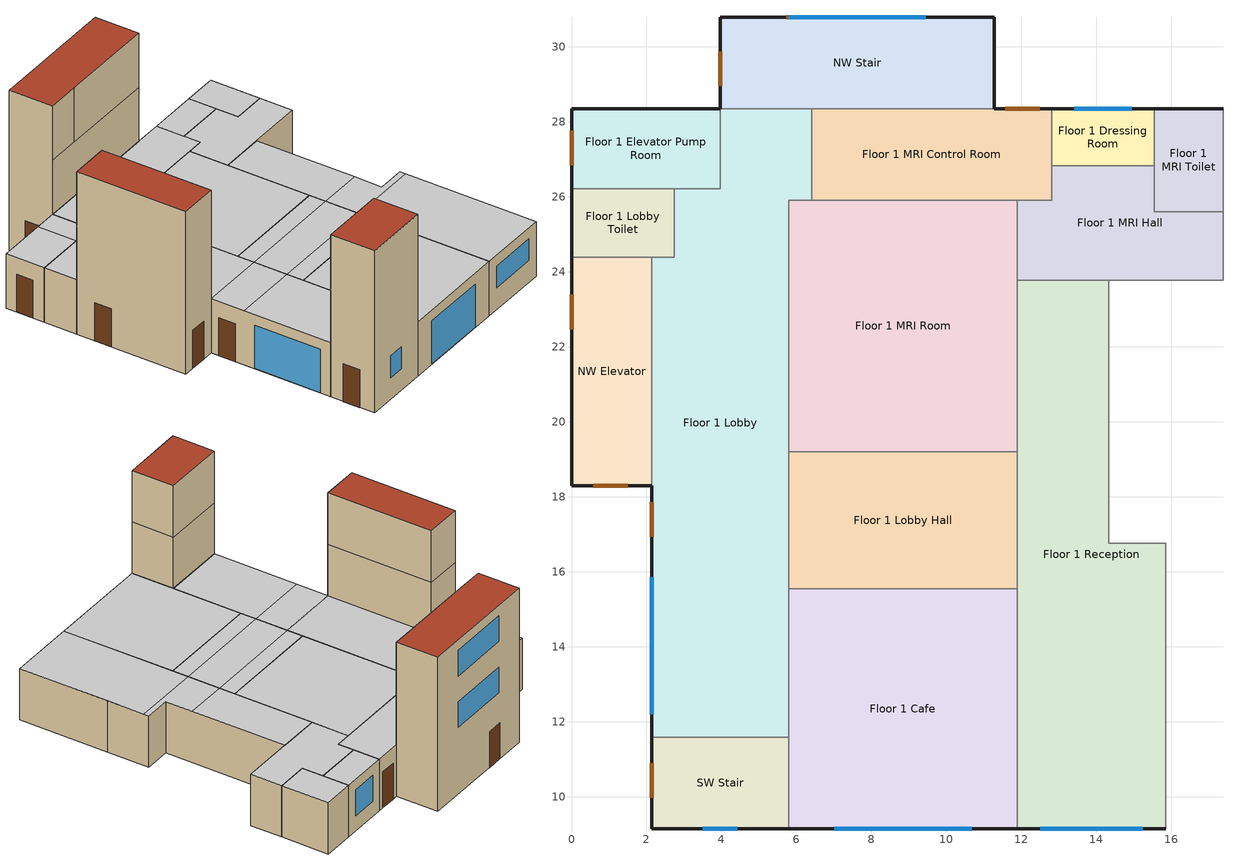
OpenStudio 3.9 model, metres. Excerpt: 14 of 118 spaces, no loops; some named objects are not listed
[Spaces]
Floor 1 Lobby
 floor ground (Foundation F 0.9W/m*K Perim 6.71m Area 57.79m2): 6.4,28.35 6.4,25.91 5.79,25.91 5.79,11.58 2.13,11.58 2.13,24.38 2.74,24.38 2.74,26.21 3.96,26.21 3.96,28.35 z0
 wall outside: 2.13,18.29 2.13,11.58 z0:3.05
 wall to SW Stair: 2.13,11.58 5.79,11.58 z0:3.05
 wall to Floor 1 MRI Room: 5.79,19.2 5.79,25.91 6.4,25.91 z0:3.05
 wall to Floor 1 Elevator Pump Room: 3.96,28.35 3.96,26.21 2.74,26.21 z0:3.05
 wall to Floor 1 Lobby Toilet: 2.74,26.21 2.74,24.38 2.13,24.38 z0:3.05
 wall to Floor 1 MRI Control Room: 6.4,25.91 6.4,28.35 z0:3.05
 wall to Floor 1 Cafe: 5.79,11.58 5.79,15.54 z0:3.05
 wall to Floor 1 Lobby Hall: 5.79,15.54 5.79,19.2 z0:3.05
 wall to NW Stair: 6.4,28.35 3.96,28.35 z0:3.05
 wall to NW Elevator: 2.13,24.38 2.13,18.29 z0:3.05
 window: 2.13,15.85 2.13,12.19 z0.03:2.46
 door: 2.13,17.85 2.13,16.93 z0:2.13
 ceiling to Floor 2 Work Hall: 5.79,16.46 5.79,18.29 2.13,18.29 2.13,16.46 z3.05
 ceiling to Floor 2 Work: 5.79,18.29 5.79,25.91 6.4,25.91 6.4,28.35 3.96,28.35 3.96,26.21 2.74,26.21 2.74,24.38 2.13,24.38 2.13,18.29 z3.05
 ceiling to Floor 2 Reception: 5.79,11.58 5.79,16.46 2.13,16.46 2.13,11.58 z3.05
SW Stair
 floor ground (Foundation F 0.9W/m*K Perim 6.1m Area 8.92m2): 5.79,11.58 5.79,9.14 2.13,9.14 2.13,11.58 z0
 wall outside: 2.13,11.58 2.13,9.14 5.79,9.14 z0:9.14
 wall to Floor 3 Undeveloped 2: 5.79,9.14 5.79,11.58 2.13,11.58 z6.1:9.14
 wall to Floor 1 Cafe: 5.79,9.14 5.79,11.58 z0:3.05
 wall to Floor 2 Reception: 5.79,9.14 5.79,11.58 2.13,11.58 z3.05:6.1
 window: 3.51,9.14 4.42,9.14 z1.22:2.44
 door: 2.13,10.89 2.13,9.97 z0:2.13
 roof outside: 5.79,9.14 5.79,11.58 2.13,11.58 2.13,9.14 z9.14
Floor 1 Lobby Hall
 floor ground (Foundation F 0.9W/m*K Perim 0.0m Area 22.3m2): 11.89,19.2 11.89,15.54 5.79,15.54 5.79,19.2 z0
 wall to Floor 1 MRI Room: 11.89,19.2 5.79,19.2 z0:3.05
 wall to Floor 1 Cafe: 5.79,15.54 11.89,15.54 z0:3.05
 wall to Floor 1 Reception: 11.89,15.54 11.89,19.2 z0:3.05
 ceiling to Floor 2 Work Hall: 11.89,16.46 11.89,18.29 5.79,18.29 5.79,16.46 z3.05
 ceiling to Floor 2 Work: 11.89,18.29 11.89,19.2 5.79,19.2 5.79,18.29 z3.05
 ceiling to Floor 2 Reception: 11.89,15.54 11.89,16.46 5.79,16.46 5.79,15.54 z3.05
Floor 1 MRI Hall
 floor ground (Foundation F 0.9W/m*K Perim 0.0m Area 13.66m2): 15.54,26.82 15.54,25.6 17.37,25.6 17.37,23.77 11.89,23.77 11.89,25.91 12.8,25.91 12.8,26.82 z0
 wall to Floor 1 MRI Toilet: 17.37,25.6 15.54,25.6 15.54,26.82 z0:3.05
 wall to Floor 1 Dressing Room: 15.54,26.82 12.8,26.82 z0:3.05
 wall to Floor 1 Office: 14.33,23.77 17.37,23.77 z0:3.05
 wall to Floor 1 MRI Room: 11.89,25.91 11.89,23.77 z0:3.05
 wall to Floor 1 MRI Control Room: 12.8,26.82 12.8,25.91 11.89,25.91 z0:3.05
 wall to Floor 1 Reception: 11.89,23.77 14.33,23.77 z0:3.05
 wall to Floor 1 Procedure Room: 17.37,23.77 17.37,25.6 z0:3.05
 ceiling to Floor 2 Work: 17.37,23.77 17.37,25.6 15.54,25.6 15.54,26.82 12.8,26.82 12.8,25.91 11.89,25.91 11.89,23.77 z3.05
NW Elevator
 floor ground (Foundation F 0.9W/m*K Perim 8.23m Area 13.01m2): 2.13,24.38 2.13,18.29 0,18.29 0,24.38 z0
 wall outside: 0,24.38 0,18.29 2.13,18.29 z0:9.14
 wall to Floor 3 Office Toilet: 2.13,24.38 0,24.38 z6.1:9.14
 wall to Floor 1 Lobby Toilet: 2.13,24.38 0,24.38 z0:3.05
 wall to Floor 3 Elevator Hall: 2.13,18.29 2.13,24.38 z6.1:9.14
 wall to Floor 2 Work Toilet: 2.13,24.38 0,24.38 z3.05:6.1
 wall to Floor 2 Work: 2.13,18.29 2.13,24.38 z3.05:6.1
 door: 0.58,18.29 1.5,18.29 / 0,23.38 0,22.47 z0:2.13
 roof outside: 2.13,18.29 2.13,24.38 0,24.38 0,18.29 z9.14
Floor 1 Reception
 floor ground (Foundation F 0.9W/m*K Perim 3.96m Area 47.29m2): 14.33,23.77 14.33,16.76 15.85,16.76 15.85,9.14 11.89,9.14 11.89,23.77 z0
 wall outside: 11.89,9.14 15.85,9.14 z0:3.05
 wall to Floor 1 Cafe: 11.89,15.54 11.89,9.14 z0:3.05
 wall to Floor 1 Reception Hall: 15.85,14.33 15.85,16.76 z0:3.05
 wall to Floor 1 Office: 15.85,16.76 14.33,16.76 14.33,23.77 z0:3.05
 wall to Floor 1 MRI Room: 11.89,23.77 11.89,19.2 z0:3.05
 wall to Floor 1 Scheduling: 15.85,9.14 15.85,14.33 z0:3.05
 window: 12.5,9.14 15.24,9.14 z1.22:2.44
 ceiling to Floor 2 Work Hall: 15.85,16.46 15.85,16.76 14.33,16.76 14.33,18.29 11.89,18.29 11.89,16.46 z3.05
 ceiling to Floor 2 Reception: 15.85,9.14 15.85,16.46 11.89,16.46 11.89,9.14 z3.05
 ceiling to Floor 2 Work: 14.33,18.29 14.33,23.77 11.89,23.77 11.89,18.29 z3.05
NW Stair
 floor ground (Foundation F 0.9W/m*K Perim 12.19m Area 17.84m2): 11.28,30.78 11.28,28.35 3.96,28.35 3.96,30.78 z0
 wall outside: 11.28,28.35 11.28,30.78 3.96,30.78 3.96,28.35 z0:9.14
 wall to Floor 3 Office: 5.79,28.35 11.28,28.35 z6.1:9.14
 wall to Floor 1 MRI Control Room: 6.4,28.35 11.28,28.35 z0:3.05
 wall to Floor 2 Work: 3.96,28.35 11.28,28.35 z3.05:6.1
 wall to Floor 3 Elevator Hall: 3.96,28.35 5.79,28.35 z6.1:9.14
 window: 9.45,30.78 5.79,30.78 z3.96:5.49; 9.45,30.78 5.79,30.78 z7.01:8.53
 door: 3.96,29.87 3.96,28.96 / 6.64,30.78 5.72,30.78 z0:2.13
 roof outside: 11.28,28.35 11.28,30.78 3.96,30.78 3.96,28.35 z9.14
Floor 1 MRI Room
 floor ground (Foundation F 0.9W/m*K Perim 0.0m Area 40.88m2): 11.89,25.91 11.89,19.2 5.79,19.2 5.79,25.91 z0
 wall to Floor 1 MRI Control Room: 11.89,25.91 6.4,25.91 z0:3.05
 ceiling to Floor 2 Work: 11.89,19.2 11.89,25.91 5.79,25.91 5.79,19.2 z3.05
Floor 1 Cafe
 floor ground (Foundation F 0.9W/m*K Perim 6.1m Area 39.02m2): 11.89,15.54 11.89,9.14 5.79,9.14 5.79,15.54 z0
 wall outside: 5.79,9.14 11.89,9.14 z0:3.05
 window: 7.01,9.14 10.67,9.14 z0.03:2.46
 ceiling to Floor 2 Reception: 11.89,9.14 11.89,15.54 5.79,15.54 5.79,9.14 z3.05
Floor 1 Dressing Room
 floor ground (Foundation F 0.9W/m*K Perim 2.74m Area 4.18m2): 15.54,28.35 15.54,26.82 12.8,26.82 12.8,28.35 z0
 wall outside: 15.54,28.35 12.8,28.35 z0:3.05
 wall to Floor 1 MRI Toilet: 15.54,26.82 15.54,28.35 z0:3.05
 wall to Floor 1 MRI Control Room: 12.8,28.35 12.8,26.82 z0:3.05
 window: 14.94,28.35 13.41,28.35 z0.91:2.44
 ceiling to Floor 2 Work: 15.54,26.82 15.54,28.35 12.8,28.35 12.8,26.82 z3.05
Floor 1 Elevator Pump Room
 floor ground (Foundation F 0.9W/m*K Perim 6.1m Area 8.45m2): 3.96,28.35 3.96,26.21 0,26.21 0,28.35 z0
 wall outside: 3.96,28.35 0,28.35 0,26.21 z0:3.05
 wall to Floor 1 Lobby Toilet: 0,26.21 2.74,26.21 z0:3.05
 door: 0,27.76 0,26.84 z0:2.13
 ceiling to Floor 2 Work: 3.96,26.21 3.96,28.35 2.74,28.35 2.74,26.21 z3.05
 ceiling to Floor 2 Janitor: 2.74,26.21 2.74,28.35 0,28.35 0,26.21 z3.05
Floor 1 Lobby Toilet
 floor ground (Foundation F 0.9W/m*K Perim 1.83m Area 5.02m2): 2.74,26.21 2.74,24.38 0,24.38 0,26.21 z0
 wall outside: 0,26.21 0,24.38 z0:3.05
 ceiling to Floor 2 Work Toilet: 2.74,24.38 2.74,26.21 0,26.21 0,24.38 z3.05
Floor 1 MRI Control Room
 floor ground (Foundation F 0.9W/m*K Perim 1.52m Area 15.61m2): 12.8,28.35 12.8,25.91 6.4,25.91 6.4,28.35 z0
 wall outside: 12.8,28.35 11.28,28.35 z0:3.05
 door: 12.48,28.35 11.57,28.35 z0:2.13
 ceiling to Floor 2 Work: 12.8,25.91 12.8,28.35 6.4,28.35 6.4,25.91 z3.05
Floor 1 MRI Toilet
 floor ground (Foundation F 0.9W/m*K Perim 1.83m Area 5.02m2): 17.37,28.35 17.37,25.6 15.54,25.6 15.54,28.35 z0
 wall outside: 17.37,28.35 15.54,28.35 z0:3.05
 wall to Floor 1 Procedure Room: 17.37,25.6 17.37,28.35 z0:3.05
 ceiling to Floor 2 Work: 17.37,25.6 17.37,28.35 15.54,28.35 15.54,25.6 z3.05
[Site]
New York-John F Kennedy Intl AP_NY_USA: Latitude {deg}=40.65; Longitude {deg}=-73.8; Time Zone {hr}=-5; Elevation {m}=5; Terrain=City
[Building]
-Outpatient-ASHRAE 169-2013-4A created: 2026-10-09 19:30:17 +0000: North Axis {deg}=0; Default Construction Set=90.1-2019 - Outpatient - ASHRAE 169-2013-4A; Standards Number of Stories=3; Standards Number of Above Ground Stories=3; Standards Building Type=Outpatient
[SizingPeriod:DesignDay] Barometric Pressure {Pa}=101241; Rain Indicator=No; Snow Indicator=No; Day of Month=21; Daylight Saving Time Indicator=No; Humidity Condition Type=Wetbulb; Dry-Bulb Temperature Range Modifier Type=DefaultMultipliers
Name | Maximum Dry-Bulb Temperature {C} | Daily Dry-Bulb Temperature Range {deltaC} | Wind Speed {m/s} | Wind Direction {deg} | Month | Day Type | Wetbulb or DewPoint at Maximum Dry-Bulb {C} | Solar Model Indicator | ASHRAE Clear Sky Optical Depth for Beam Irradiance | ASHRAE Clear Sky Optical Depth for Diffuse Irradiance | Sky Clearness
New.York-John.F.Kennedy.Intl.AP_NY_USA Ann Clg .4% Condns DB=>MWB | 32.1 | 7.4 | 5.6 | 230 | 7 | SummerDesignDay | 23.1 | ASHRAETau | 0.541 | 1.8
New.York-John.F.Kennedy.Intl.AP_NY_USA Ann Clg .4% Condns WB=>MDB | 29.1 | 7.4 | 5.6 | 230 | 7 | SummerDesignDay | 25 | ASHRAETau | 0.541 | 1.8
New.York-John.F.Kennedy.Intl.AP_NY_USA Ann Htg 99.6% Condns DB | -10.7 | 0 | 7.5 | 320 | 1 | WinterDesignDay | -10.7 | ASHRAEClearSky |  |  | 0
[ClimateZones]
Climate Zone Institution Name 1=ASHRAE; Climate Zone Document Name 1=ANSI/ASHRAE Standard 169; Climate Zone Document Year 1=2006; Climate Zone Value 1=4A
[Site:WaterMainsTemperature]
Calculation Method=Correlation; Annual Average Outdoor Air Temperature {C}=12.4667; Maximum Difference In Monthly Average Outdoor Air Temperatures {deltaC}=25.2
[Site:GroundTemperature:Shallow]
6, 2.1, 1.1, 2, 7.2, 13.1, 18.7, 22.7, 23.9, 22, 17.5, 11.7
[Site:GroundTemperature:Deep]
11.8, 9, 7.2, 6.7, 7.7, 10.1, 13, 15.9, 17.8, 18.2, 17.1, 14.8
[Site:GroundTemperature:FCfactorMethod]
January Ground Temperature {C}=14; February Ground Temperature {C}=7.3; March Ground Temperature {C}=3.3; April Ground Temperature {C}=1.2; May Ground Temperature {C}=-0.2; June Ground Temperature {C}=5.6; July Ground Temperature {C}=10.9; August Ground Temperature {C}=16.1; September Ground Temperature {C}=21.7; October Ground Temperature {C}=25; November Ground Temperature {C}=24.8; December Ground Temperature {C}=19.9
[Material:NoMass] Thermal Absorptance=0.9; Solar Absorptance=0.7
Name | Roughness | Thermal Resistance {m2-K/W} | Visible Absorptance
CP02 CARPET PAD | VeryRough | 0.21648 | 0.8
Typical Insulation R-14.97 | Smooth | 2.63723 | 0.7
Typical Carpet Pad | Smooth | 0.21648 | 0.8
Typical Insulation R-13.45 | Smooth | 2.368 | 0.7
Typical Insulation R-30.13 | Smooth | 5.30668 | 0.7
Typical Insulation R-1.85 | Smooth | 0.326262 | 0.7
Typical Insulation R-2.38 | Smooth | 0.418404 | 0.7
[Material]
Name | Roughness | Thickness {m} | Conductivity {W/m-K} | Density {kg/m3} | Specific Heat {J/kg-K} | Thermal Absorptance | Solar Absorptance | Visible Absorptance
100mm Normalweight concrete floor | MediumSmooth | 0.1016 | 2.31 | 2322 | 832
G01 13mm gypsum board | Smooth | 0.0127 | 0.16 | 800 | 1090 | 0.9 | 0.7 | 0.5
4 in. Normalweight Concrete Floor | MediumRough | 0.1016 | 2.31 | 2322 | 832 | 0.9 | 0.7 | 0.7
25mm Stucco | Smooth | 0.0254 | 0.72 | 1856 | 840 | 0.9 | 0.7 | 0.7
5/8 in. Gypsum Board | MediumSmooth | 0.0159 | 0.16 | 800 | 1090 | 0.9 | 0.7 | 0.7
Roof Membrane | VeryRough | 0.0095 | 0.16 | 1121.29 | 1460 | 0.9 | 0.7 | 0.7
Metal Roof Surface; F08 Metal surface | Smooth | 0.0008 | 45.28 | 7824 | 500 | 0.9 | 0.7 | 0.7
8 in. Normalweight Concrete Floor | MediumRough | 0.2032 | 2.31 | 2322 | 832 | 0.9 | 0.7 | 0.7
8 in. Concrete Block Basement Wall | MediumRough | 0.2032 | 1.326 | 1842 | 912 | 0.9 | 0.7 | 0.7
G05 25mm wood | MediumSmooth | 0.0254 | 0.15 | 608 | 1630 | 0.9 | 0.5 | 0.5
Std Wood 6inch | MediumSmooth | 0.15 | 0.12 | 540 | 1210 | 0.9 | 0.7 | 0.7
[Construction:FfactorGroundFloor] F-Factor {W/m-K}=0.899982
Name | Area {m2} | PerimeterExposed {m}
Foundation F 0.9W/m*K Perim 2.74m Area 4.18m2 | 4.18064 | 2.7432
Foundation F 0.9W/m*K Perim 1.52m Area 15.61m2 | 15.6077 | 1.524
Foundation F 0.9W/m*K Perim 0.0m Area 40.88m2 | 40.8773 | 0
Foundation F 0.9W/m*K Perim 6.1m Area 8.45m2 | 8.45418 | 6.096
Foundation F 0.9W/m*K Perim 1.83m Area 5.02m2 | 5.01676 | 1.8288
Foundation F 0.9W/m*K Perim 3.96m Area 47.29m2 | 47.2876 | 3.9624
Foundation F 0.9W/m*K Perim 6.71m Area 57.79m2 | 57.7857 | 6.7056
Foundation F 0.9W/m*K Perim 6.1m Area 8.92m2 | 8.91869 | 6.096
Foundation F 0.9W/m*K Perim 8.23m Area 13.01m2 | 13.0064 | 8.2296
Foundation F 0.9W/m*K Perim 12.19m Area 17.84m2 | 17.8374 | 12.192
Foundation F 0.9W/m*K Perim 0.0m Area 22.3m2 | 22.2967 | 0
Foundation F 0.9W/m*K Perim 6.1m Area 39.02m2 | 39.0193 | 6.096
Foundation F 0.9W/m*K Perim 0.0m Area 13.66m2 | 13.6567 | 0
[DefaultConstructionSet]
90.1-2019 - Outpatient - ASHRAE 169-2013-4A: Default Exterior Surface Constructions=Default Surface Constructions 1; Default Interior Surface Constructions=Default Surface Constructions 2; Default Ground Contact Surface Constructions=Default Surface Constructions 3; Default Exterior SubSurface Constructions=Default Sub Surface Constructions 1; Default Interior SubSurface Constructions=Default Sub Surface Constructions 2; Interior Partition Construction=Typical Interior Partition
[DefaultSurfaceConstructions]
Name | Floor Construction | Wall Construction | Roof Ceiling Construction
Default Surface Constructions 1 | Typical Insulated Exterior Mass Floor R-17.54 | Typical Insulated Steel Framed Exterior Wall R-15.63 | Typical IEAD Roof R-31.25
Default Surface Constructions 2 | Typical Interior Floor | Typical Interior Wall | Typical Interior Ceiling
Default Surface Constructions 3 | Typical Insulated Carpeted 8in Slab Floor | Typical Insulated Basement Mass Wall
[Construction]
Typical Insulated Exterior Mass Floor R-17.54: Typical Insulation R-14.97, 4 in. Normalweight Concrete Floor, Typical Carpet Pad
Typical Insulated Steel Framed Exterior Wall R-15.63: 25mm Stucco, 5/8 in. Gypsum Board, Typical Insulation R-13.45, 5/8 in. Gypsum Board
Typical IEAD Roof R-31.25: Roof Membrane, Typical Insulation R-30.13, Metal Roof Surface
Typical Interior Floor: 100mm Normalweight concrete floor, CP02 CARPET PAD
Typical Interior Wall: G01 13mm gypsum board, G01 13mm gypsum board
Typical Interior Ceiling: CP02 CARPET PAD, 100mm Normalweight concrete floor
Typical Insulated Carpeted 8in Slab Floor: 8 in. Normalweight Concrete Floor, Typical Carpet Pad
Typical Insulated Basement Mass Wall: 8 in. Concrete Block Basement Wall
U 0.36 SHGC 0.36 Simple Glazing: U 0.36 SHGC 0.36 Simple Glazing
U 0.45 SHGC 0.33 Simple Glazing: U 0.45 SHGC 0.33 Simple Glazing
Typical Insulated Metal Door R-2.7: F08 Metal surface, Typical Insulation R-1.85
U 0.63 SHGC 0.33 Simple Glazing: U 0.63 SHGC 0.33 Simple Glazing
Typical Overhead Door R-3.23: Typical Insulation R-2.38
U 0.5 SHGC 0.4 Simple Glazing: U 0.5 SHGC 0.4 Simple Glazing
Typical Interior Window: Clear 3mm
Typical Interior Door; Typical Interior Partition: G05 25mm wood
InteriorFurnishings: Std Wood 6inch
[DefaultSubSurfaceConstructions]
Name | Fixed Window Construction | Operable Window Construction | Door Construction | Glass Door Construction | Overhead Door Construction | Skylight Construction | Tubular Daylight Dome Construction | Tubular Daylight Diffuser Construction
Default Sub Surface Constructions 1 | U 0.36 SHGC 0.36 Simple Glazing | U 0.45 SHGC 0.33 Simple Glazing | Typical Insulated Metal Door R-2.7 | U 0.63 SHGC 0.33 Simple Glazing | Typical Overhead Door R-3.23 | U 0.5 SHGC 0.4 Simple Glazing | Typical Interior Window | Typical Interior Window
Default Sub Surface Constructions 2 | Typical Interior Window | Typical Interior Window | Typical Interior Door
[WindowMaterial:SimpleGlazingSystem] Visible Transmittance=0.81
Name | U-Factor {W/m2-K} | Solar Heat Gain Coefficient
U 0.36 SHGC 0.36 Simple Glazing | 2.04417 | 0.36
U 0.45 SHGC 0.33 Simple Glazing | 2.55522 | 0.33
U 0.63 SHGC 0.33 Simple Glazing | 3.57731 | 0.33
U 0.5 SHGC 0.4 Simple Glazing | 2.83913 | 0.4
[WindowMaterial:Glazing]
Clear 3mm: Optical Data Type=SpectralAverage; Thickness {m}=0.003; Solar Transmittance at Normal Incidence=0.837; Front Side Solar Reflectance at Normal Incidence=0.075; Back Side Solar Reflectance at Normal Incidence=0.075; Visible Transmittance at Normal Incidence=0.898; Front Side Visible Reflectance at Normal Incidence=0.081; Back Side Visible Reflectance at Normal Incidence=0.081; Infrared Transmittance at Normal Incidence=0; Front Side Infrared Hemispherical Emissivity=0.84; Back Side Infrared Hemispherical Emissivity=0.84; Conductivity {W/m-K}=0.9; Dirt Correction Factor for Solar and Visible Transmittance=1; Solar Diffusing=No
[Space] Building Story=Building Story 1; Part of Total Floor Area=Yes
Name | Space Type | Thermal Zone | Design Specification Outdoor Air Object
Floor 1 Lobby | Outpatient Lobby | Floor 1 Lobby ZN | Outpatient Lobby Ventilation to per-area
SW Stair | Outpatient Stair | SW Stair ZN
Floor 1 Lobby Hall | Outpatient Hall | Floor 1 Lobby Hall ZN | Outpatient Hall Ventilation to per-area
Floor 1 Cafe | Outpatient Cafe | Floor 1 Cafe ZN | Outpatient Cafe Ventilation to per-area
Floor 1 Lobby Toilet | Outpatient Toilet | Floor 1 Lobby Toilet ZN | Outpatient Toilet Ventilation to per-area
Floor 1 MRI Hall | Outpatient Hall | Floor 1 MRI Hall ZN | Outpatient Hall Ventilation to per-area
NW Elevator | Outpatient Stair | NW Elevator ZN
Floor 1 MRI Toilet | Outpatient Toilet | Floor 1 MRI Toilet ZN | Outpatient Toilet Ventilation to per-area
Floor 1 Reception | Outpatient Reception | Floor 1 Reception ZN
NW Stair | Outpatient Stair | NW Stair ZN
Floor 1 Elevator Pump Room | Outpatient ElevatorPumpRoom | Floor 1 Elevator Pump Room ZN | Outpatient ElevatorPumpRoom Ventilation to per-area
Floor 1 MRI Room | Outpatient MRI | Floor 1 MRI Room ZN | Outpatient MRI Ventilation to per-area
Floor 1 MRI Control Room | Outpatient MRI_Control | Floor 1 MRI Control Room ZN | Outpatient MRI_Control Ventilation to per-area
Floor 1 Dressing Room | Outpatient DressingRoom | Floor 1 Dressing Room ZN | Outpatient DressingRoom Ventilation to per-area
[BuildingStory]
Building Story 1: Nominal Z Coordinate {m}=0
[SpaceType] Standards Building Type=Outpatient
Name | Default Schedule Set | Design Specification Outdoor Air Object | Standards Space Type
Outpatient Cafe | Outpatient Cafe Schedule Set | Outpatient Cafe Ventilation | Cafe
Outpatient DressingRoom | Outpatient DressingRoom Schedule Set | Outpatient DressingRoom Ventilation | DressingRoom
Outpatient ElevatorPumpRoom | Outpatient ElevatorPumpRoom Schedule Set | Outpatient ElevatorPumpRoom Ventilation | ElevatorPumpRoom
Outpatient Hall | Outpatient Hall Schedule Set | Outpatient Hall Ventilation | Hall
Outpatient Lobby | Outpatient Lobby Schedule Set | Outpatient Lobby Ventilation | Lobby
Outpatient MRI | Outpatient MRI Schedule Set | Outpatient MRI Ventilation | MRI
Outpatient MRI_Control | Outpatient MRI_Control Schedule Set | Outpatient MRI_Control Ventilation | MRI_Control
Outpatient Stair | Outpatient Stair Schedule Set | Outpatient Stair Ventilation | Stair
Outpatient Toilet | Outpatient Toilet Schedule Set | Outpatient Toilet Ventilation | Toilet
Outpatient Reception | Outpatient Reception Schedule Set | Outpatient Reception Ventilation | Reception
[People:Definition] Number of People Calculation Method=People/Area; Fraction Radiant=0.3; Thermal Comfort Model Type 1=AdaptiveASH55
Name | People per Space Floor Area {person/m2}
Outpatient Cafe People Definition | 1.07521
Outpatient DressingRoom People Definition | 0.0538196
Outpatient Lobby People Definition | 0.107639
Outpatient MRI People Definition; Outpatient MRI_Control People Definition | 0.215493
Outpatient Reception People Definition | 0.322594
[People] Work Efficiency Schedule=Work Efficiency Schedule; Clothing Insulation Schedule=Clothing Schedule; Air Velocity Schedule=Air Velocity Schedule; Multiplier=1
Name | People Definition | Space or SpaceType
Outpatient Cafe People | Outpatient Cafe People Definition | Outpatient Cafe
Outpatient DressingRoom People | Outpatient DressingRoom People Definition | Outpatient DressingRoom
Outpatient Lobby People | Outpatient Lobby People Definition | Outpatient Lobby
Outpatient MRI People | Outpatient MRI People Definition | Outpatient MRI
Outpatient MRI_Control People | Outpatient MRI_Control People Definition | Outpatient MRI_Control
Outpatient Reception People | Outpatient Reception People Definition | Outpatient Reception
[Lights:Definition] Design Level Calculation Method=Watts/Area; Fraction Radiant=0.7; Fraction Visible=0.2; Return Air Fraction=0
Name | Watts per Space Floor Area {W/m2}
Outpatient Cafe Lights Definition; Outpatient ElevatorPumpRoom Lights Definition | 4.62848
Outpatient DressingRoom Lights Definition | 7.96529
Outpatient Hall Lights Definition; Outpatient Stair Lights Definition | 7.64238
Outpatient Lobby Lights Definition; Outpatient Reception Lights Definition | 9.04168
Outpatient MRI Lights Definition; Outpatient MRI_Control Lights Definition | 10.1181
Outpatient Toilet Lights Definition | 6.78126
[Lights] Fraction Replaceable=1
Name | Lights Definition | Space or SpaceType
Outpatient Cafe Lights | Outpatient Cafe Lights Definition | Outpatient Cafe
Outpatient DressingRoom Lights | Outpatient DressingRoom Lights Definition | Outpatient DressingRoom
Outpatient ElevatorPumpRoom Lights | Outpatient ElevatorPumpRoom Lights Definition | Outpatient ElevatorPumpRoom
Outpatient Hall Lights | Outpatient Hall Lights Definition | Outpatient Hall
Outpatient Lobby Lights | Outpatient Lobby Lights Definition | Outpatient Lobby
Outpatient MRI Lights | Outpatient MRI Lights Definition | Outpatient MRI
Outpatient MRI_Control Lights | Outpatient MRI_Control Lights Definition | Outpatient MRI_Control
Outpatient Reception Lights | Outpatient Reception Lights Definition | Outpatient Reception
Outpatient Stair Lights | Outpatient Stair Lights Definition | Outpatient Stair
Outpatient Toilet Lights | Outpatient Toilet Lights Definition | Outpatient Toilet
[ElectricEquipment:Definition] Fraction Latent=0
Name | Design Level Calculation Method | Watts per Space Floor Area {W/m2} | Fraction Radiant | Fraction Lost | Design Level {W}
Outpatient Cafe Elec Equip Definition | Watts/Area | 10.7639 | 0.5 | 0
Outpatient DressingRoom Elec Equip Definition; Outpatient Lobby Elec Equip Definition; Outpatient Reception Elec Equip Definition | Watts/Area | 11.8403 | 0.5 | 0
Outpatient ElevatorPumpRoom Elec Equip Definition | Watts/Area | 22.6042 | 0.1 | 0.9
Outpatient Hall Elec Equip Definition; Outpatient Stair Elec Equip Definition; Outpatient Toilet Elec Equip Definition | Watts/Area | 4.30556 | 0.5 | 0
Outpatient MRI Elec Equip Definition; Outpatient MRI_Control Elec Equip Definition | Watts/Area | 107.639 | 0.5 | 0
Elevator Pump Room Electric Equipment Definition | EquipmentLevel |  | 0.1 | 0.9 | 48165
Elevator Pump Room Electric Equipment Definition2 | EquipmentLevel |  | 0.1 | 0.9 | 188
[ElectricEquipment]
Name | Electric Equipment Definition | Space or SpaceType | Schedule
Outpatient Cafe Elec Equip | Outpatient Cafe Elec Equip Definition | Outpatient Cafe
Outpatient DressingRoom Elec Equip | Outpatient DressingRoom Elec Equip Definition | Outpatient DressingRoom
Outpatient ElevatorPumpRoom Elec Equip | Outpatient ElevatorPumpRoom Elec Equip Definition | Outpatient ElevatorPumpRoom
Outpatient Hall Elec Equip | Outpatient Hall Elec Equip Definition | Outpatient Hall
Outpatient Lobby Elec Equip | Outpatient Lobby Elec Equip Definition | Outpatient Lobby
Outpatient MRI Elec Equip | Outpatient MRI Elec Equip Definition | Outpatient MRI
Outpatient MRI_Control Elec Equip | Outpatient MRI_Control Elec Equip Definition | Outpatient MRI_Control
Outpatient Reception Elec Equip | Outpatient Reception Elec Equip Definition | Outpatient Reception
Outpatient Stair Elec Equip | Outpatient Stair Elec Equip Definition | Outpatient Stair
Outpatient Toilet Elec Equip | Outpatient Toilet Elec Equip Definition | Outpatient Toilet
Elevator Pump Room Elevator Equipment | Elevator Pump Room Electric Equipment Definition | Floor 1 Elevator Pump Room | OutPatientHealthCare BLDG_ELEVATORS
Elevator Lights Fan | Elevator Pump Room Electric Equipment Definition2 | Floor 1 Elevator Pump Room | OutPatientHealthCare ELEV_LIGHT_FAN_SCH_ADD_DF
[DesignSpecification:OutdoorAir]
Name | Outdoor Air Method | Outdoor Air Flow per Person {m3/s-person} | Outdoor Air Flow per Floor Area {m3/s-m2} | Outdoor Air Flow Air Changes per Hour {1/hr} | Outdoor Air Flow Rate {m3/s}
Outpatient Cafe Ventilation | Sum | 0.00353961 | 0.0009144
Outpatient DressingRoom Ventilation; Outpatient Lobby Ventilation; Outpatient Reception Ventilation | Sum | 0.00235974 | 0.0003048
Outpatient ElevatorPumpRoom Ventilation; Outpatient Toilet Ventilation |  | 0 | 0 | 0
Outpatient Hall Ventilation; Outpatient Stair Ventilation | Sum |  | 0.0003048
Outpatient MRI Ventilation; Outpatient MRI_Control Ventilation | Sum |  | 0.001524
Outpatient Cafe Ventilation to per-area | Sum | 0 | 0.00472021 | 0 | 0
Outpatient DressingRoom Ventilation to per-area | Sum | 0 | 0.0004318 | 0 | 0
Outpatient ElevatorPumpRoom Ventilation to per-area; Outpatient Toilet Ventilation to per-area | Sum | 0 | 0 | 0 | 0
Outpatient Hall Ventilation to per-area | Sum | 0 | 0.0003048 | 0 | 0
Outpatient Lobby Ventilation to per-area | Sum | 0 | 0.0005588 | 0 | 0
Outpatient MRI_Control Ventilation to per-area; Outpatient MRI Ventilation to per-area | Sum | 0 | 0.001524 | 0 | 0
[DefaultScheduleSet] Number of People Schedule=OutPatientHealthCare BLDG_OCC_SCH; People Activity Level Schedule=OutPatientHealthCare ACTIVITY_SCH
Name | Lighting Schedule | Electric Equipment Schedule
Outpatient Cafe Schedule Set; Outpatient DressingRoom Schedule Set; Outpatient MRI Schedule Set; Outpatient MRI_Control Schedule Set; Outpatient Reception Schedule Set; Outpatient Toilet Schedule Set | OutPatientHealthCare BLDG_LIGHT_SCH | OutPatientHealthCare BLDG_EQUIP_SCH_2013
Outpatient ElevatorPumpRoom Schedule Set | OutPatientHealthCare BLDG_LIGHT_STORAGE_SCH | OutPatientHealthCare ELEV_LIGHT_FAN_SCH_ADD_DF
Outpatient Hall Schedule Set | OutPatientHealthCare BLDG_LIGHT_CORRIDOR_SCH | OutPatientHealthCare BLDG_EQUIP_SCH_2013
Outpatient Lobby Schedule Set | OutPatientHealthCare BLDG_LIGHT_SCH | OutPatientHealthCare BLDG_EQUIP_SCH_BASE
Outpatient Stair Schedule Set | OutPatientHealthCare BLDG_LIGHT_CORRIDOR_SCH | OutPatientHealthCare BLDG_EQUIP_SCH_BASE
[ThermostatSetpoint:DualSetpoint] Heating Setpoint Temperature Schedule=OutPatientHealthCare HTGSETP_SCH_YES_OPTIMUM; Cooling Setpoint Temperature Schedule=OutPatientHealthCare CLGSETP_SCH_YES_OPTIMUM
Outpatient Cafe Thermostat 1; Outpatient DressingRoom Thermostat 1; Outpatient ElevatorPumpRoom Thermostat 1; Outpatient Lobby Thermostat 1; Outpatient Hall Thermostat 2; Outpatient Toilet Thermostat 1; Outpatient MRI_Control Thermostat 1; Outpatient Hall Thermostat 4; Outpatient MRI Thermostat 1; Outpatient Toilet Thermostat 2; Outpatient Reception Thermostat 1; Outpatient Stair Thermostat 2; Outpatient Stair Thermostat 3; Outpatient Stair Thermostat 4
[SpaceInfiltration:DesignFlowRate] Design Flow Rate Calculation Method=Flow/ExteriorArea; Flow per Exterior Surface Area {m3/s-m2}=0.000570329; Velocity Term Coefficient=0
Name | Space or SpaceType | Schedule | Constant Term Coefficient | Temperature Term Coefficient | Velocity Squared Term Coefficient
Floor 1 Dressing Room HVAC On Infiltration | Floor 1 Dressing Room | Infiltration HVAC On Schedule | -0.0461 | 0.0053 | 0.0311
Floor 1 Dressing Room HVAC Off Infiltration | Floor 1 Dressing Room | Infiltration HVAC Off Schedule | 0 | 0.0174 | 0.0341
Floor 1 MRI Control Room HVAC On Infiltration | Floor 1 MRI Control Room | Infiltration HVAC On Schedule | -0.0461 | 0.0053 | 0.0311
Floor 1 MRI Control Room HVAC Off Infiltration | Floor 1 MRI Control Room | Infiltration HVAC Off Schedule | 0 | 0.0174 | 0.0341
Floor 1 Elevator Pump Room HVAC On Infiltration | Floor 1 Elevator Pump Room | Infiltration HVAC On Schedule | -0.0461 | 0.0053 | 0.0311
Floor 1 Elevator Pump Room HVAC Off Infiltration | Floor 1 Elevator Pump Room | Infiltration HVAC Off Schedule | 0 | 0.0174 | 0.0341
Floor 1 Reception HVAC On Infiltration | Floor 1 Reception | Infiltration HVAC On Schedule | -0.0461 | 0.0053 | 0.0311
Floor 1 Reception HVAC Off Infiltration | Floor 1 Reception | Infiltration HVAC Off Schedule | 0 | 0.0174 | 0.0341
Floor 1 Lobby Toilet HVAC On Infiltration | Floor 1 Lobby Toilet | Infiltration HVAC On Schedule | -0.0461 | 0.0053 | 0.0311
Floor 1 Lobby Toilet HVAC Off Infiltration | Floor 1 Lobby Toilet | Infiltration HVAC Off Schedule | 0 | 0.0174 | 0.0341
Floor 1 Lobby HVAC On Infiltration | Floor 1 Lobby | Infiltration HVAC On Schedule | -0.0461 | 0.0053 | 0.0311
Floor 1 Lobby HVAC Off Infiltration | Floor 1 Lobby | Infiltration HVAC Off Schedule | 0 | 0.0174 | 0.0341
SW Stair HVAC On Infiltration | SW Stair | Infiltration HVAC On Schedule | -0.0461 | 0.0053 | 0.0311
SW Stair HVAC Off Infiltration | SW Stair | Infiltration HVAC Off Schedule | 0 | 0.0174 | 0.0341
NW Elevator HVAC On Infiltration | NW Elevator | Infiltration HVAC On Schedule | -0.0461 | 0.0053 | 0.0311
NW Elevator HVAC Off Infiltration | NW Elevator | Infiltration HVAC Off Schedule | 0 | 0.0174 | 0.0341
Floor 1 MRI Toilet HVAC On Infiltration | Floor 1 MRI Toilet | Infiltration HVAC On Schedule | -0.0461 | 0.0053 | 0.0311
Floor 1 MRI Toilet HVAC Off Infiltration | Floor 1 MRI Toilet | Infiltration HVAC Off Schedule | 0 | 0.0174 | 0.0341
NW Stair HVAC On Infiltration | NW Stair | Infiltration HVAC On Schedule | -0.0461 | 0.0053 | 0.0311
NW Stair HVAC Off Infiltration | NW Stair | Infiltration HVAC Off Schedule | 0 | 0.0174 | 0.0341
Floor 1 Cafe HVAC On Infiltration | Floor 1 Cafe | Infiltration HVAC On Schedule | -0.0461 | 0.0053 | 0.0311
Floor 1 Cafe HVAC Off Infiltration | Floor 1 Cafe | Infiltration HVAC Off Schedule | 0 | 0.0174 | 0.0341
[ThermalZone] Use Ideal Air Loads=No
Name | Thermostat
Floor 1 Cafe ZN | Outpatient Cafe Thermostat 1
Floor 1 Dressing Room ZN | Outpatient DressingRoom Thermostat 1
Floor 1 Elevator Pump Room ZN | Outpatient ElevatorPumpRoom Thermostat 1
Floor 1 Lobby ZN | Outpatient Lobby Thermostat 1
Floor 1 Lobby Hall ZN | Outpatient Hall Thermostat 2
Floor 1 Lobby Toilet ZN | Outpatient Toilet Thermostat 1
Floor 1 MRI Control Room ZN | Outpatient MRI_Control Thermostat 1
Floor 1 MRI Hall ZN | Outpatient Hall Thermostat 4
Floor 1 MRI Room ZN | Outpatient MRI Thermostat 1
Floor 1 MRI Toilet ZN | Outpatient Toilet Thermostat 2
Floor 1 Reception ZN | Outpatient Reception Thermostat 1
NW Elevator ZN | Outpatient Stair Thermostat 2
NW Stair ZN | Outpatient Stair Thermostat 3
SW Stair ZN | Outpatient Stair Thermostat 4
[AvailabilityManager:NightCycle] Applicability Schedule=Always On Discrete; Control Type=CycleOnAny; Thermostat Tolerance {deltaC}=1; Cycling Run Time {s}=1800
Availability Manager Night Cycle 1; Availability Manager Night Cycle 2
[InternalMass:Definition]
Internal Mass Definition 1: Construction=InteriorFurnishings; Design Level Calculation Method=SurfaceArea/Area; Surface Area per Space Floor Area=2
[InternalMass] Internal Mass Definition=Internal Mass Definition 1; Multiplier=1
Name | Space or SpaceType
Floor 1 Dressing Room Mass | Floor 1 Dressing Room
Floor 1 MRI Control Room Mass | Floor 1 MRI Control Room
Floor 1 MRI Room Mass | Floor 1 MRI Room
Floor 1 Elevator Pump Room Mass | Floor 1 Elevator Pump Room
Floor 1 Reception Mass | Floor 1 Reception
Floor 1 Lobby Toilet Mass | Floor 1 Lobby Toilet
Floor 1 Lobby Mass | Floor 1 Lobby
SW Stair Mass | SW Stair
NW Elevator Mass | NW Elevator
Floor 1 MRI Toilet Mass | Floor 1 MRI Toilet
NW Stair Mass | NW Stair
Floor 1 Lobby Hall Mass | Floor 1 Lobby Hall
Floor 1 Cafe Mass | Floor 1 Cafe
Floor 1 MRI Hall Mass | Floor 1 MRI Hall
[Exterior:Lights:Definition]
Name | Design Level {W}
Occ Sensing Exterior Lights Def | 5548.2
NonDimming Exterior Lights Def | 173.8
[Exterior:Lights] Control Option=AstronomicalClock
Name | Exterior Lights Definition | Schedule
Occ Sensing Exterior Lights Def | Occ Sensing Exterior Lights Def | OutPatientHealthCare Exterior_lighting_schedule_b_2016
NonDimming Exterior Lights Def | NonDimming Exterior Lights Def | OutPatientHealthCare Exterior_lighting_schedule_a
[EnergyManagementSystem:Sensor] Output Variable or Output Meter Index Key=Environment; Output Variable or Output Meter=Site Outdoor Air Drybulb Temperature
OAT; OAT_1
[EnergyManagementSystem:Actuator] Actuated Component Type=Schedule:Year; Actuated Component Control Type=Schedule Value
Name | Actuated Component
ems_PVAV_Outpatient_F1_HtgSch0; ems_PVAV_Outpatient_F1_HtgSch2; ems_PVAV_Outpatient_F2_F3_HtgSch1; ems_PVAV_Outpatient_F2_F3_HtgSch2 | OutPatientHealthCare HTGSETP_SCH_YES_OPTIMUM
ems_PVAV_Outpatient_F1_ClgSch0; ems_PVAV_Outpatient_F2_F3_ClgSch1 | OutPatientHealthCare CLGSETP_SCH_YES_OPTIMUM
ems_PVAV_Outpatient_F1_HtgSch1; ems_PVAV_Outpatient_F2_F3_HtgSch0 | OutPatientHealthCare HTGSETP_SCH_YES_OPTIMUM - occupant standby mode
ems_PVAV_Outpatient_F1_ClgSch1; ems_PVAV_Outpatient_F2_F3_ClgSch0 | OutPatientHealthCare CLGSETP_SCH_YES_OPTIMUM - occupant standby mode
ems_PVAV_Outpatient_F1_ClgSch2; ems_PVAV_Outpatient_F2_F3_ClgSch2 | OutPatientHealthCare CLGSETP_SCH_NO_SETBACK
ems_PVAV_Outpatient_F1_HtgSch3 | OutPatientHealthCare OR_HTGSETP_SCH
ems_PVAV_Outpatient_F1_ClgSch3 | OutPatientHealthCare OR_CLGSETP_SCH
[EnergyManagementSystem:Program]
ems_PVAV_Outpatient_F1_OptimumStartProg0: IF DaylightSavings==0 && DayOfWeek>1 && Hour==5 && OAT<23.9 && OAT>1.7; SET ems_PVAV_Outpatient_F1_ClgSch0 = 29.4; SET ems_PVAV_Outpatient_F1_HtgSch0 = 15.6; ELSEIF DaylightSavings==0 && DayOfWeek==1 && Hour==7 && OAT<23.9 && OAT>1.7; SET ems_PVAV_Outpatient_F1_ClgSch0 = 29.4; SET ems_PVAV_Outpatient_F1_HtgSch0 = 15.6; ELSEIF DaylightSavings==1 && DayOfWeek>1 && Hour==4 && OAT<23.9 && OAT>1.7; SET ems_PVAV_Outpatient_F1_ClgSch0 = 29.4; SET ems_PVAV_Outpatient_F1_HtgSch0 = 15.6; ELSEIF DaylightSavings==1 && DayOfWeek==1 && Hour==6 && OAT<23.9 && OAT>1.7; SET ems_PVAV_Outpatient_F1_ClgSch0 = 29.4; SET ems_PVAV_Outpatient_F1_HtgSch0 = 15.6; ELSE; SET ems_PVAV_Outpatient_F1_ClgSch0 = NULL; SET ems_PVAV_Outpatient_F1_HtgSch0 = NULL; ENDIF
ems_PVAV_Outpatient_F1_OptimumStartProg1: IF DaylightSavings==0 && DayOfWeek>1 && Hour==5 && OAT<23.9 && OAT>1.7; SET ems_PVAV_Outpatient_F1_ClgSch1 = 29.4; SET ems_PVAV_Outpatient_F1_HtgSch1 = 15.6; ELSEIF DaylightSavings==0 && DayOfWeek==1 && Hour==7 && OAT<23.9 && OAT>1.7; SET ems_PVAV_Outpatient_F1_ClgSch1 = 29.4; SET ems_PVAV_Outpatient_F1_HtgSch1 = 15.6; ELSEIF DaylightSavings==1 && DayOfWeek>1 && Hour==4 && OAT<23.9 && OAT>1.7; SET ems_PVAV_Outpatient_F1_ClgSch1 = 29.4; SET ems_PVAV_Outpatient_F1_HtgSch1 = 15.6; ELSEIF DaylightSavings==1 && DayOfWeek==1 && Hour==6 && OAT<23.9 && OAT>1.7; SET ems_PVAV_Outpatient_F1_ClgSch1 = 29.4; SET ems_PVAV_Outpatient_F1_HtgSch1 = 15.6; ELSE; SET ems_PVAV_Outpatient_F1_ClgSch1 = NULL; SET ems_PVAV_Outpatient_F1_HtgSch1 = NULL; ENDIF
[Schedule:Ruleset]
Name | Default Day Schedule | Summer Design Day Schedule | Winter Design Day Schedule
Clothing Schedule | Clothing Schedule Default Winter Clothes
Air Velocity Schedule | Air Velocity Schedule Default
Work Efficiency Schedule | Work Efficiency Schedule Default
OutPatientHealthCare BLDG_OCC_SCH | OutPatientHealthCare BLDG_OCC_SCH Default | OutPatientHealthCare BLDG_OCC_SCH Summer Design Day | OutPatientHealthCare BLDG_OCC_SCH Winter Design Day
OutPatientHealthCare ACTIVITY_SCH | OutPatientHealthCare ACTIVITY_SCH Default | OutPatientHealthCare ACTIVITY_SCH Summer Design Day | OutPatientHealthCare ACTIVITY_SCH Winter Design Day
OutPatientHealthCare BLDG_LIGHT_SCH | OutPatientHealthCare BLDG_LIGHT_SCH Default | OutPatientHealthCare BLDG_LIGHT_SCH Summer Design Day | OutPatientHealthCare BLDG_LIGHT_SCH Winter Design Day
OutPatientHealthCare BLDG_EQUIP_SCH_2013 | OutPatientHealthCare BLDG_EQUIP_SCH_2013 Default | OutPatientHealthCare BLDG_EQUIP_SCH_2013 Summer Design Day | OutPatientHealthCare BLDG_EQUIP_SCH_2013 Winter Design Day
OutPatientHealthCare HTGSETP_SCH_YES_OPTIMUM | OutPatientHealthCare HTGSETP_SCH_YES_OPTIMUM Default | OutPatientHealthCare HTGSETP_SCH_YES_OPTIMUM Summer Design Day | OutPatientHealthCare HTGSETP_SCH_YES_OPTIMUM Winter Design Day
OutPatientHealthCare CLGSETP_SCH_YES_OPTIMUM | OutPatientHealthCare CLGSETP_SCH_YES_OPTIMUM Default | OutPatientHealthCare CLGSETP_SCH_YES_OPTIMUM Summer Design Day | OutPatientHealthCare CLGSETP_SCH_YES_OPTIMUM Winter Design Day
OutPatientHealthCare BLDG_EQUIP_SCH_BASE | OutPatientHealthCare BLDG_EQUIP_SCH_BASE Default | OutPatientHealthCare BLDG_EQUIP_SCH_BASE Summer Design Day | OutPatientHealthCare BLDG_EQUIP_SCH_BASE Winter Design Day
OutPatientHealthCare BLDG_LIGHT_STORAGE_SCH | OutPatientHealthCare BLDG_LIGHT_STORAGE_SCH Default | OutPatientHealthCare BLDG_LIGHT_STORAGE_SCH Summer Design Day | OutPatientHealthCare BLDG_LIGHT_STORAGE_SCH Winter Design Day
OutPatientHealthCare ELEV_LIGHT_FAN_SCH_ADD_DF | OutPatientHealthCare ELEV_LIGHT_FAN_SCH_ADD_DF Default | OutPatientHealthCare ELEV_LIGHT_FAN_SCH_ADD_DF Summer Design Day | OutPatientHealthCare ELEV_LIGHT_FAN_SCH_ADD_DF Winter Design Day
OutPatientHealthCare BLDG_LIGHT_CORRIDOR_SCH | OutPatientHealthCare BLDG_LIGHT_CORRIDOR_SCH Default | OutPatientHealthCare BLDG_LIGHT_CORRIDOR_SCH Summer Design Day | OutPatientHealthCare BLDG_LIGHT_CORRIDOR_SCH Winter Design Day
OutPatientHealthCare BLDG_ELEVATORS | OutPatientHealthCare BLDG_ELEVATORS Default | OutPatientHealthCare BLDG_ELEVATORS Summer Design Day | OutPatientHealthCare BLDG_ELEVATORS Winter Design Day
OutPatientHealthCare Exterior_lighting_schedule_b_2016 | OutPatientHealthCare Exterior_lighting_schedule_b_2016 Default | OutPatientHealthCare Exterior_lighting_schedule_b_2016 Summer Design Day | OutPatientHealthCare Exterior_lighting_schedule_b_2016 Winter Design Day
OutPatientHealthCare Exterior_lighting_schedule_a | OutPatientHealthCare Exterior_lighting_schedule_a Default | OutPatientHealthCare Exterior_lighting_schedule_a Summer Design Day | OutPatientHealthCare Exterior_lighting_schedule_a Winter Design Day
Infiltration HVAC On Schedule | OutPatientHealthCare HVACOperationSchd Default 1 | OutPatientHealthCare HVACOperationSchd Summer Design Day 1 | OutPatientHealthCare HVACOperationSchd Winter Design Day 1
Infiltration HVAC Off Schedule | OutPatientHealthCare HVACOperationSchd Default inverted | OutPatientHealthCare HVACOperationSchd Summer Design Day inverted 1 | OutPatientHealthCare HVACOperationSchd Winter Design Day inverted 1
[Schedule:Day]
Clothing Schedule Default Winter Clothes: 24, 0, 1
Clothing Schedule Summer Clothes: 24, 0, 0.5
Air Velocity Schedule Default: 24, 0, 0.2
Work Efficiency Schedule Default; OutPatientHealthCare HVACOperationSchd Default inverted; OutPatientHealthCare HVACOperationSchd Summer Design Day inverted 1; OutPatientHealthCare HVACOperationSchd Winter Design Day inverted 1: 24, 0, 0
OutPatientHealthCare BLDG_OCC_SCH Default: No, 8, 0, 0, 17, 0, 0.05, 24, 0, 0
OutPatientHealthCare BLDG_OCC_SCH Summer Design Day; OutPatientHealthCare BLDG_OCC_SCH SmrDsn|Wkdy Day: No, 4, 0, 0.05, 6, 0, 0.2, 7, 0, 0.5, 18, 0, 0.9, 20, 0, 0.5, 22, 0, 0.2, 24, 0, 0.05
OutPatientHealthCare BLDG_OCC_SCH Winter Design Day; OutPatientHealthCare BLDG_OCC_SCH WntrDsn|Sat Day: No, 7, 0, 0.05, 9, 0, 0.2, 15, 0, 0.3, 20, 0, 0.2, 24, 0, 0.05
OutPatientHealthCare ACTIVITY_SCH Default; OutPatientHealthCare ACTIVITY_SCH Winter Design Day; OutPatientHealthCare ACTIVITY_SCH Summer Design Day: No, 24, 0, 120
OutPatientHealthCare BLDG_LIGHT_SCH Default; OutPatientHealthCare BLDG_LIGHT_STORAGE_SCH Default; OutPatientHealthCare BLDG_LIGHT_CORRIDOR_SCH Default: No, 8, 0, 0.05, 17, 0, 0.1, 24, 0, 0.05
OutPatientHealthCare BLDG_LIGHT_SCH Summer Design Day; OutPatientHealthCare BLDG_LIGHT_SCH SmrDsn|Wkdy Day; OutPatientHealthCare BLDG_LIGHT_STORAGE_SCH Summer Design Day; OutPatientHealthCare BLDG_LIGHT_STORAGE_SCH SmrDsn|Wkdy Day; OutPatientHealthCare BLDG_LIGHT_CORRIDOR_SCH Summer Design Day; OutPatientHealthCare BLDG_LIGHT_CORRIDOR_SCH SmrDsn|Wkdy Day: No, 4, 0, 0.1, 6, 0, 0.3, 7, 0, 0.6, 18, 0, 0.9, 20, 0, 0.6, 22, 0, 0.3, 24, 0, 0.1
OutPatientHealthCare BLDG_LIGHT_SCH Winter Design Day; OutPatientHealthCare BLDG_LIGHT_SCH WntrDsn|Sat Day; OutPatientHealthCare BLDG_LIGHT_STORAGE_SCH Winter Design Day; OutPatientHealthCare BLDG_LIGHT_STORAGE_SCH WntrDsn|Sat Day; OutPatientHealthCare BLDG_LIGHT_CORRIDOR_SCH Winter Design Day; OutPatientHealthCare BLDG_LIGHT_CORRIDOR_SCH WntrDsn|Sat Day: No, 7, 0, 0.1, 9, 0, 0.3, 15, 0, 0.4, 20, 0, 0.3, 24, 0, 0.1
OutPatientHealthCare BLDG_EQUIP_SCH_2013 Default: No, 8, 0, 0.297138, 17, 0, 0.49523, 24, 0, 0.297138
OutPatientHealthCare BLDG_EQUIP_SCH_2013 Sat Day: No, 7, 0, 0.297138, 9, 0, 0.49523, 15, 0, 0.792368, 20, 0, 0.49523, 24, 0, 0.297138
OutPatientHealthCare BLDG_EQUIP_SCH_2013 Summer Design Day; OutPatientHealthCare BLDG_EQUIP_SCH_BASE Summer Design Day; OutPatientHealthCare BLDG_EQUIP_SCH_BASE SmrDsn|Wkdy Day: No, 4, 0, 0.3, 6, 0, 0.5, 18, 0, 1, 20, 0, 0.5, 24, 0, 0.3
OutPatientHealthCare BLDG_EQUIP_SCH_2013 Wkdy Day: No, 4, 0, 0.297138, 6, 0, 0.49523, 18, 0, 0.990461, 20, 0, 0.49523, 24, 0, 0.297138
OutPatientHealthCare BLDG_EQUIP_SCH_2013 Winter Design Day; OutPatientHealthCare BLDG_EQUIP_SCH_BASE Winter Design Day; OutPatientHealthCare BLDG_EQUIP_SCH_BASE WntrDsn|Sat Day: No, 7, 0, 0.3, 9, 0, 0.5, 15, 0, 0.8, 20, 0, 0.5, 24, 0, 0.3
OutPatientHealthCare HTGSETP_SCH_YES_OPTIMUM Default: No, 24, 0, 18.3
OutPatientHealthCare HTGSETP_SCH_YES_OPTIMUM Sat Day: No, 5, 0, 18.3, 6, 0, 19.4, 7, 0, 20, 15, 0, 21.1, 24, 0, 18.3
OutPatientHealthCare HTGSETP_SCH_YES_OPTIMUM Summer Design Day: No, 5, 0, 18.3, 18, 0, 21.1, 24, 0, 18.3
OutPatientHealthCare HTGSETP_SCH_YES_OPTIMUM Wkdy Day: No, 5, 0, 18.3, 6, 0, 19.4, 7, 0, 20, 18, 0, 21.1, 24, 0, 18.3
OutPatientHealthCare HTGSETP_SCH_YES_OPTIMUM Winter Design Day: No, 7, 0, 18.3, 15, 0, 21.1, 24, 0, 18.3
OutPatientHealthCare CLGSETP_SCH_YES_OPTIMUM Default: No, 24, 0, 25
OutPatientHealthCare CLGSETP_SCH_YES_OPTIMUM Sat Day: No, 5, 0, 25, 6, 0, 23.9, 7, 0, 23.3, 15, 0, 22.2, 24, 0, 25
OutPatientHealthCare CLGSETP_SCH_YES_OPTIMUM Summer Design Day: No, 5, 0, 25, 18, 0, 22.2, 24, 0, 25
OutPatientHealthCare CLGSETP_SCH_YES_OPTIMUM Wkdy Day: No, 5, 0, 25, 6, 0, 23.9, 7, 0, 23.3, 18, 0, 22.2, 24, 0, 25
OutPatientHealthCare CLGSETP_SCH_YES_OPTIMUM Winter Design Day: No, 7, 0, 25, 15, 0, 22.2, 24, 0, 25
OutPatientHealthCare BLDG_EQUIP_SCH_BASE Default: No, 8, 0, 0.3, 17, 0, 0.5, 24, 0, 0.3
OutPatientHealthCare ELEV_LIGHT_FAN_SCH_ADD_DF Default; OutPatientHealthCare BLDG_ELEVATORS Default: No, 8, 0, 0.05, 16, 0, 0.4, 24, 0, 0.05
OutPatientHealthCare ELEV_LIGHT_FAN_SCH_ADD_DF Sat Day; OutPatientHealthCare BLDG_ELEVATORS Sat Day: No, 7, 0, 0.05, 8, 0, 0.4, 9, 0, 0.46, 12, 0, 0.7, 17, 0, 0.51, 18, 0, 0.25, 24, 0, 0.05
OutPatientHealthCare ELEV_LIGHT_FAN_SCH_ADD_DF Summer Design Day; OutPatientHealthCare BLDG_ELEVATORS Summer Design Day; OutPatientHealthCare HVACOperationSchd Default 1; OutPatientHealthCare HVACOperationSchd Summer Design Day 1; OutPatientHealthCare HVACOperationSchd Winter Design Day 1: No, 24, 0, 1
OutPatientHealthCare ELEV_LIGHT_FAN_SCH_ADD_DF Wkdy Day: No, 7, 0, 0.05, 8, 0, 0.5, 18, 0, 1, 21, 0, 0.52, 22, 0, 0.28, 24, 0, 0.05
OutPatientHealthCare ELEV_LIGHT_FAN_SCH_ADD_DF Winter Design Day; OutPatientHealthCare BLDG_ELEVATORS Winter Design Day: No, 24, 0, 0.05
OutPatientHealthCare BLDG_ELEVATORS Wkdy Day: No, 7, 0, 0.05, 8, 0, 0.5, 9, 0, 0.75, 12, 0, 1, 13, 0, 0.75, 18, 0, 1, 21, 0, 0.52, 22, 0, 0.28, 24, 0, 0.05
OutPatientHealthCare Exterior_lighting_schedule_b_2016 Default; OutPatientHealthCare Exterior_lighting_schedule_b_2016 Winter Design Day; OutPatientHealthCare Exterior_lighting_schedule_b_2016 Summer Design Day: No, 6, 0, 0.5, 24, 0, 1
OutPatientHealthCare Exterior_lighting_schedule_a Default; OutPatientHealthCare Exterior_lighting_schedule_a Winter Design Day; OutPatientHealthCare Exterior_lighting_schedule_a Summer Design Day: No, 6, 0, 0, 24, 0, 1
[Schedule:Rule] Date Specification Type=DateRange; Start Day=1
Name | Schedule Ruleset | Rule Order | Day Schedule | Start Month | End Month | End Day | Apply Monday | Apply Tuesday | Apply Wednesday | Apply Thursday | Apply Friday | Apply Saturday
Schedule Rule 1 | Clothing Schedule | 0 | Clothing Schedule Summer Clothes | 5 | 9 | 30
Schedule Rule 2 | OutPatientHealthCare BLDG_OCC_SCH | 1 | OutPatientHealthCare BLDG_OCC_SCH SmrDsn|Wkdy Day | 1 | 12 | 31 | Yes | Yes | Yes | Yes | Yes
Schedule Rule 3 | OutPatientHealthCare BLDG_OCC_SCH | 0 | OutPatientHealthCare BLDG_OCC_SCH WntrDsn|Sat Day | 1 | 12 | 31 |  |  |  |  |  | Yes
Schedule Rule 4 | OutPatientHealthCare BLDG_LIGHT_SCH | 1 | OutPatientHealthCare BLDG_LIGHT_SCH SmrDsn|Wkdy Day | 1 | 12 | 31 | Yes | Yes | Yes | Yes | Yes
Schedule Rule 5 | OutPatientHealthCare BLDG_LIGHT_SCH | 0 | OutPatientHealthCare BLDG_LIGHT_SCH WntrDsn|Sat Day | 1 | 12 | 31 |  |  |  |  |  | Yes
Schedule Rule 6 | OutPatientHealthCare BLDG_EQUIP_SCH_2013 | 1 | OutPatientHealthCare BLDG_EQUIP_SCH_2013 Sat Day | 1 | 12 | 31 |  |  |  |  |  | Yes
Schedule Rule 7 | OutPatientHealthCare BLDG_EQUIP_SCH_2013 | 0 | OutPatientHealthCare BLDG_EQUIP_SCH_2013 Wkdy Day | 1 | 12 | 31 | Yes | Yes | Yes | Yes | Yes
Schedule Rule 8 | OutPatientHealthCare HTGSETP_SCH_YES_OPTIMUM | 1 | OutPatientHealthCare HTGSETP_SCH_YES_OPTIMUM Sat Day | 1 | 12 | 31 |  |  |  |  |  | Yes
Schedule Rule 9 | OutPatientHealthCare HTGSETP_SCH_YES_OPTIMUM | 0 | OutPatientHealthCare HTGSETP_SCH_YES_OPTIMUM Wkdy Day | 1 | 12 | 31 | Yes | Yes | Yes | Yes | Yes
Schedule Rule 10 | OutPatientHealthCare CLGSETP_SCH_YES_OPTIMUM | 1 | OutPatientHealthCare CLGSETP_SCH_YES_OPTIMUM Sat Day | 1 | 12 | 31 |  |  |  |  |  | Yes
Schedule Rule 11 | OutPatientHealthCare CLGSETP_SCH_YES_OPTIMUM | 0 | OutPatientHealthCare CLGSETP_SCH_YES_OPTIMUM Wkdy Day | 1 | 12 | 31 | Yes | Yes | Yes | Yes | Yes
Schedule Rule 12 | OutPatientHealthCare BLDG_EQUIP_SCH_BASE | 1 | OutPatientHealthCare BLDG_EQUIP_SCH_BASE SmrDsn|Wkdy Day | 1 | 12 | 31 | Yes | Yes | Yes | Yes | Yes
Schedule Rule 13 | OutPatientHealthCare BLDG_EQUIP_SCH_BASE | 0 | OutPatientHealthCare BLDG_EQUIP_SCH_BASE WntrDsn|Sat Day | 1 | 12 | 31 |  |  |  |  |  | Yes
Schedule Rule 14 | OutPatientHealthCare BLDG_LIGHT_STORAGE_SCH | 1 | OutPatientHealthCare BLDG_LIGHT_STORAGE_SCH SmrDsn|Wkdy Day | 1 | 12 | 31 | Yes | Yes | Yes | Yes | Yes
Schedule Rule 15 | OutPatientHealthCare BLDG_LIGHT_STORAGE_SCH | 0 | OutPatientHealthCare BLDG_LIGHT_STORAGE_SCH WntrDsn|Sat Day | 1 | 12 | 31 |  |  |  |  |  | Yes
Schedule Rule 16 | OutPatientHealthCare ELEV_LIGHT_FAN_SCH_ADD_DF | 1 | OutPatientHealthCare ELEV_LIGHT_FAN_SCH_ADD_DF Sat Day | 1 | 12 | 31 |  |  |  |  |  | Yes
Schedule Rule 17 | OutPatientHealthCare ELEV_LIGHT_FAN_SCH_ADD_DF | 0 | OutPatientHealthCare ELEV_LIGHT_FAN_SCH_ADD_DF Wkdy Day | 1 | 12 | 31 | Yes | Yes | Yes | Yes | Yes
Schedule Rule 20 | OutPatientHealthCare BLDG_LIGHT_CORRIDOR_SCH | 1 | OutPatientHealthCare BLDG_LIGHT_CORRIDOR_SCH SmrDsn|Wkdy Day | 1 | 12 | 31 | Yes | Yes | Yes | Yes | Yes
Schedule Rule 21 | OutPatientHealthCare BLDG_LIGHT_CORRIDOR_SCH | 0 | OutPatientHealthCare BLDG_LIGHT_CORRIDOR_SCH WntrDsn|Sat Day | 1 | 12 | 31 |  |  |  |  |  | Yes
Schedule Rule 34 | OutPatientHealthCare BLDG_ELEVATORS | 1 | OutPatientHealthCare BLDG_ELEVATORS Sat Day | 1 | 12 | 31 |  |  |  |  |  | Yes
Schedule Rule 35 | OutPatientHealthCare BLDG_ELEVATORS | 0 | OutPatientHealthCare BLDG_ELEVATORS Wkdy Day | 1 | 12 | 31 | Yes | Yes | Yes | Yes | Yes
